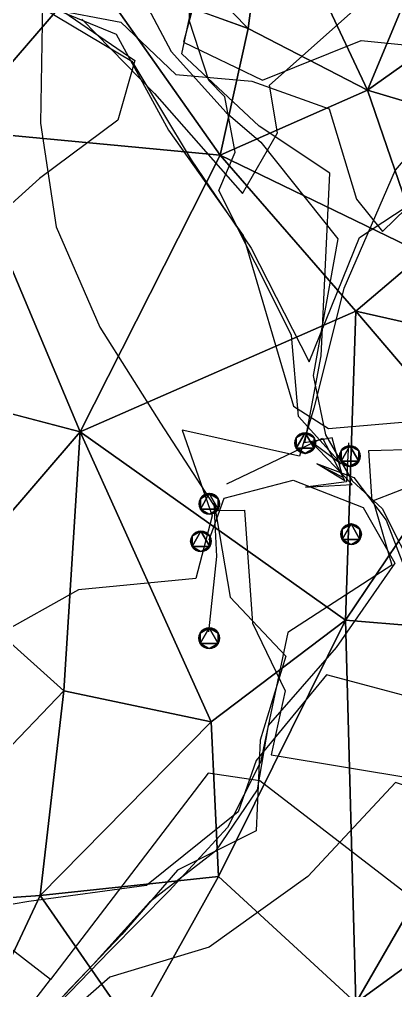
# Model space of a CAD drawing. Header units: metres. Extents: x -1474 to 1301, y -1635 to 1276.
# Drawn here: x -375 to -120, y -989 to -329 of the extents above; entities that cross this region are included whole.
import ezdxf

# ---------------------------------------------------------------- set-up
doc = ezdxf.new("R2010")
doc.units = ezdxf.units.M

msp = doc.modelspace()

# ---------------------------------------------------------------- linework, layer by layer
for p, q in [((-56, -178, -2424), (-139, -377, -2442)), ((-139, -377, -2442), (-56, -178, -2424)), ((-207, -232, -2426), (-220, -335, -2442)), ((-220, -335, -2442), (-207, -232, -2426)), ((-207, -232, -2426), (-139, -377, -2442)), ((-139, -377, -2442), (-207, -232, -2426)), ((-259.73993, -329.93903, -2500), (-260.67603, -260.55542, -2500)), ((12, -269, -2446), (-139, -377, -2442)), ((-139, -377, -2442), (12, -269, -2446)), ((-312.44476, -274.5376, -2500), (-272.24036, -350.70062, -2500)), ((-278, -275, -2448), (-220, -335, -2442)), ((-220, -335, -2442), (-278, -275, -2448)), ((-245.21112, -274.45404, -2500), (-263.85938, -344.2177, -2500)), ((-327, -296, -2428), (-420, -404, -2456)), ((-420, -404, -2456), (-327, -296, -2428)), ((-327, -296, -2428), (-239, -421, -2434)), ((-220, -335, -2442), (-327, -296, -2428)), ((-327, -296, -2428), (-220, -335, -2442)), ((-239, -421, -2434), (-327, -296, -2428)), ((-265.0761, -352.1814, -2500), (-254.28046, -302.33356, -2500)), ((-205.4823, -373.5116, -2500), (-133.46204, -309.2704, -2500)), ((-370.2331, -313.82123, -2500), (-309.47162, -338.87482, -2500)), ((-369.92053, -314.71326, -2500), (-299.0055, -357.20282, -2500)), ((-359.5846, -317.79114, -2500), (-360.81354, -399.28107, -2500)), ((-354.1034, -321.76062, -2500), (-306.4002, -330.65405, -2500)), ((-349.3485, -320.83453, -2500), (-296.95758, -356.85925, -2500)), ((-332.9253, -328.7248, -2500), (-283.53314, -379.22705, -2500)), ((-306.4002, -330.65405, -2500), (-269.1499, -366.36255, -2500)), ((-246.625, -370.25696, -2500), (-259.73993, -329.93903, -2500)), ((-220, -335, -2442), (-239, -421, -2434)), ((-239, -421, -2434), (-220, -335, -2442)), ((-220, -335, -2442), (-139, -377, -2442)), ((-139, -377, -2442), (-220, -335, -2442)), ((-309.47162, -338.87482, -2500), (-273.98346, -404.10876, -2500)), ((-263.85938, -344.2177, -2500), (-210.14307, -370.17212, -2500)), ((-210.14307, -370.17212, -2500), (-143.26501, -343.14075, -2500)), ((-143.26501, -343.14075, -2500), (-53.075073, -352.5299, -2500)), ((-272.24036, -350.70062, -2500), (-234.95349, -392.19794, -2500)), ((-212.57947, -401.43835, -2500), (-265.0761, -352.1814, -2500)), ((-296.95758, -356.85925, -2500), (-308.32916, -397.2967, -2500)), ((-299.0055, -357.20282, -2500), (-258.54895, -424.2621, -2500)), ((-269.1499, -366.36255, -2500), (-217.37158, -370.88995, -2500)), ((-235.73529, -381.4817, -2500), (-246.625, -370.25696, -2500)), ((-217.37158, -370.88995, -2500), (-165.0039, -389.60443, -2500)), ((-200.12012, -405.89264, -2500), (-205.4823, -373.5116, -2500)), ((-283.53314, -379.22705, -2500), (-223.69373, -447.16504, -2500)), ((-139, -377, -2442), (-239, -421, -2434)), ((-239, -421, -2434), (-139, -377, -2442)), ((-228.84204, -419.08112, -2500), (-235.73529, -381.4817, -2500)), ((-139, -377, -2442), (-101, -488, -2434)), ((-139, -377, -2442), (-30, -409, -2442)), ((-101, -488, -2434), (-139, -377, -2442)), ((-30, -409, -2442), (-139, -377, -2442)), ((-74.449585, -377.0869, -2500), (-120.12598, -431.3012, -2500)), ((-234.95349, -392.19794, -2500), (-211.45496, -412.29486, -2500)), ((-165.0039, -389.60443, -2500), (-146.48132, -451.0207, -2500)), ((-308.32916, -397.2967, -2500), (-361.52124, -437.0144, -2500)), ((-360.81354, -399.28107, -2500), (-350.28864, -469.69366, -2500)), ((-164.50366, -433.2055, -2500), (-212.57947, -401.43835, -2500)), ((-420, -404, -2456), (-334, -609, -2456)), ((-239, -421, -2434), (-420, -404, -2456)), ((-420, -404, -2456), (-239, -421, -2434)), ((-334, -609, -2456), (-420, -404, -2456)), ((-273.98346, -404.10876, -2500), (-223.37073, -475.73663, -2500)), ((-223.69373, -447.16504, -2500), (-200.12012, -405.89264, -2500)), ((-211.45496, -412.29486, -2500), (-159.12512, -477.97144, -2500)), ((-354, -981, -2500), (-1080, -422, -2500)), ((-239, -421, -2434), (-334, -609, -2456)), ((-334, -609, -2456), (-239, -421, -2434)), ((-239.83289, -445.10675, -2500), (-228.84204, -419.08112, -2500)), ((-239, -421, -2434), (-147, -527, -2416)), ((-239, -421, -2434), (-101, -488, -2434)), ((-147, -527, -2416), (-239, -421, -2434)), ((-101, -488, -2434), (-239, -421, -2434)), ((-354, -981, -2500), (-1078, -424, -2500)), ((-258.54895, -424.2621, -2500), (-217.8523, -484.1692, -2500)), ((-170.42773, -557.40497, -2500), (-164.50366, -433.2055, -2500)), ((-120.12598, -431.3012, -2500), (-155.094, -511.6162, -2500)), ((-128.84436, -472.8402, -2500), (-85.58411, -430.69757, -2500)), ((-361.52124, -437.0144, -2500), (-440.36023, -507.8051, -2500)), ((-190.5354, -543.3256, -2500), (-239.83289, -445.10675, -2500)), ((-144.3003, -476.92328, -2500), (-93.75366, -443.60272, -2500)), ((-146.48132, -451.0207, -2500), (-128.84436, -472.8402, -2500)), ((-350.28864, -469.69366, -2500), (-320.60742, -537.97894, -2500)), ((-223.37073, -475.73663, -2500), (-189.26868, -591.58386, -2500)), ((-178.47156, -561.3781, -2500), (-144.3003, -476.92328, -2500)), ((-159.12512, -477.97144, -2500), (-175.87732, -570.7459, -2500)), ((-217.8523, -484.1692, -2500), (-178.47156, -561.3781, -2500)), ((-101, -488, -2434), (-147, -527, -2416)), ((-147, -527, -2416), (-101, -488, -2434)), ((-155.094, -511.6162, -2500), (-175.46631, -592.87384, -2500)), ((-147, -527, -2416), (-334, -609, -2456)), ((-334, -609, -2456), (-147, -527, -2416)), ((-147, -527, -2416), (-154, -737, -2434)), ((-154, -737, -2434), (-147, -527, -2416)), ((-147, -527, -2416), (-72, -615, -2422)), ((-67, -545, -2418), (-147, -527, -2416)), ((-147, -527, -2416), (-67, -545, -2418)), ((-72, -615, -2422), (-147, -527, -2416)), ((-320.60742, -537.97894, -2500), (-279.53088, -603.09235, -2500)), ((-185.8269, -598.57947, -2500), (-190.5354, -543.3256, -2500)), ((-181.54004, -616.5798, -2500), (-170.42773, -557.40497, -2500)), ((-472, -573, -2460), (-334, -609, -2456)), ((-334, -609, -2456), (-472, -573, -2460)), ((-175.87732, -570.7459, -2500), (-167.56982, -611.1558, -2500)), ((-189.26868, -591.58386, -2500), (-165.47021, -606.85767, -2500)), ((-175.46631, -592.87384, -2500), (-185.21252, -625.52814, -2500)), ((-156.78784, -630.8254, -2500), (-185.8269, -598.57947, -2500)), ((-279.53088, -603.09235, -2500), (-240.9126, -662.5739, -2500)), ((-165.47021, -606.85767, -2500), (-99.93494, -601.101, -2500)), ((-334, -609, -2456), (-424, -714, -2452)), ((-424, -714, -2452), (-334, -609, -2456)), ((-334, -609, -2456), (-345, -785, -2460)), ((-345, -785, -2460), (-334, -609, -2456)), ((-334, -609, -2456), (-245, -806, -2458)), ((-334, -609, -2456), (-154, -737, -2434)), ((-245, -806, -2458), (-334, -609, -2456)), ((-154, -737, -2434), (-334, -609, -2456)), ((-185.21252, -625.52814, -2500), (-264.68872, -607.83026, -2500)), ((-264.68872, -607.83026, -2500), (-244.49738, -666.0762, -2500)), ((-234.39569, -644.4464, -2500), (-169.62878, -613.3505, -2500)), ((-187.3772, -613.13306, -2500), (-188.07654, -614.82135, -2500)), ((-186.26477, -611.6833, -2500), (-187.3772, -613.13306, -2500)), ((-184.81506, -610.57086, -2500), (-186.26477, -611.6833, -2500)), ((-183.12683, -609.8716, -2500), (-184.81506, -610.57086, -2500)), ((-181.31506, -609.63306, -2500), (-183.12683, -609.8716, -2500)), ((-162.91052, -613.1544, -2500), (-181.54004, -616.5798, -2500)), ((-179.5033, -609.8716, -2500), (-181.31506, -609.63306, -2500)), ((-177.81506, -610.57086, -2500), (-179.5033, -609.8716, -2500)), ((-176.36536, -611.6833, -2500), (-177.81506, -610.57086, -2500)), ((-175.25293, -613.13306, -2500), (-176.36536, -611.6833, -2500)), ((-174.55359, -614.82135, -2500), (-175.25293, -613.13306, -2500)), ((-169.62878, -613.3505, -2500), (-154.40979, -642.3825, -2500)), ((-167.56982, -611.1558, -2500), (-149.31958, -642.352, -2500)), ((-155.73694, -639.91296, -2500), (-162.91052, -613.1544, -2500)), ((-188.07654, -614.82135, -2500), (-188.31506, -616.63306, -2500)), ((-188.31506, -616.63306, -2500), (-188.07654, -618.44476, -2500)), ((-188.07654, -618.44476, -2500), (-187.3772, -620.13306, -2500)), ((-187.3772, -620.13306, -2500), (-186.26477, -621.5828, -2500)), ((-149.4679, -644.80493, -2500), (-178.03113, -614.8934, -2500)), ((-178.03113, -614.8934, -2500), (-156.78784, -630.8254, -2500)), ((-176.36536, -621.5828, -2500), (-175.25293, -620.13306, -2500)), ((-175.25293, -620.13306, -2500), (-174.55359, -618.44476, -2500)), ((-174.31506, -616.63306, -2500), (-174.55359, -614.82135, -2500)), ((-174.55359, -618.44476, -2500), (-174.31506, -616.63306, -2500)), ((-154.39465, -619.4394, -2500), (-155.84436, -620.5518, -2500)), ((-152.70642, -618.7401, -2500), (-154.39465, -619.4394, -2500)), ((-72, -615, -2422), (-154, -737, -2434)), ((-154, -737, -2434), (-72, -615, -2422)), ((-151.86902, -616.49976, -2500), (-153.2185, -642.9724, -2500)), ((-150.89465, -618.5016, -2500), (-152.70642, -618.7401, -2500)), ((-149.08289, -618.7401, -2500), (-150.89465, -618.5016, -2500)), ((-147.39465, -619.4394, -2500), (-149.08289, -618.7401, -2500)), ((-145.94495, -620.5518, -2500), (-147.39465, -619.4394, -2500)), ((-138.10474, -621.6098, -2500), (-44.585205, -619.1035, -2500)), ((-186.26477, -621.5828, -2500), (-184.81506, -622.69525, -2500)), ((-184.81506, -622.69525, -2500), (-183.12683, -623.39453, -2500)), ((-183.12683, -623.39453, -2500), (-181.31506, -623.63306, -2500)), ((-181.31506, -623.63306, -2500), (-179.5033, -623.39453, -2500)), ((-179.5033, -623.39453, -2500), (-177.81506, -622.69525, -2500)), ((-177.81506, -622.69525, -2500), (-176.36536, -621.5828, -2500)), ((-157.65613, -623.6899, -2500), (-157.89465, -625.5016, -2500)), ((-157.89465, -625.5016, -2500), (-157.65613, -627.3133, -2500)), ((-156.95679, -622.0016, -2500), (-157.65613, -623.6899, -2500)), ((-155.84436, -620.5518, -2500), (-156.95679, -622.0016, -2500)), ((-144.83252, -622.0016, -2500), (-145.94495, -620.5518, -2500)), ((-144.13318, -623.6899, -2500), (-144.83252, -622.0016, -2500)), ((-143.89465, -625.5016, -2500), (-144.13318, -623.6899, -2500)), ((-144.13318, -627.3133, -2500), (-143.89465, -625.5016, -2500)), ((-135.7157, -656.58905, -2500), (-138.10474, -621.6098, -2500)), ((-52.968994, -623.90497, -2500), (-135.22888, -655.7836, -2500)), ((-173.52576, -630.5203, -2500), (-148.30737, -640.0462, -2500)), ((-154.40979, -642.3825, -2500), (-173.00366, -631.0353, -2500)), ((-173.00366, -631.0353, -2500), (-155.73694, -639.91296, -2500)), ((-157.65613, -627.3133, -2500), (-156.95679, -629.0016, -2500)), ((-156.95679, -629.0016, -2500), (-155.84436, -630.45135, -2500)), ((-155.84436, -630.45135, -2500), (-154.39465, -631.5638, -2500)), ((-154.39465, -631.5638, -2500), (-152.70642, -632.26306, -2500)), ((-152.70642, -632.26306, -2500), (-150.89465, -632.5016, -2500)), ((-150.89465, -632.5016, -2500), (-149.08289, -632.26306, -2500)), ((-149.08289, -632.26306, -2500), (-147.39465, -631.5638, -2500)), ((-147.39465, -631.5638, -2500), (-145.94495, -630.45135, -2500)), ((-145.94495, -630.45135, -2500), (-144.83252, -629.0016, -2500)), ((-144.83252, -629.0016, -2500), (-144.13318, -627.3133, -2500)), ((-236.3501, -654.10266, -2500), (-189.42017, -641.9394, -2500)), ((-189.42017, -641.9394, -2500), (-141.82837, -660.5112, -2500)), ((-153.2185, -642.9724, -2500), (-181.14209, -646.5126, -2500)), ((-181.14209, -646.5126, -2500), (-149.4679, -644.80493, -2500)), ((-149.31958, -642.352, -2500), (-129.08875, -661.17786, -2500)), ((-148.30737, -640.0462, -2500), (-126.416504, -668.9677, -2500)), ((-251.25812, -653.0221, -2500), (-252.37054, -654.47186, -2500)), ((-249.80835, -651.90967, -2500), (-251.25812, -653.0221, -2500)), ((-248.12006, -651.2104, -2500), (-249.80835, -651.90967, -2500)), ((-246.30835, -650.97186, -2500), (-248.12006, -651.2104, -2500)), ((-244.49664, -651.2104, -2500), (-246.30835, -650.97186, -2500)), ((-242.80835, -651.90967, -2500), (-244.49664, -651.2104, -2500)), ((-241.35858, -653.0221, -2500), (-242.80835, -651.90967, -2500)), ((-240.24615, -654.47186, -2500), (-241.35858, -653.0221, -2500)), ((-253.06982, -656.16016, -2500), (-253.30835, -657.97186, -2500)), ((-253.30835, -657.97186, -2500), (-253.06982, -659.78357, -2500)), ((-252.37054, -654.47186, -2500), (-253.06982, -656.16016, -2500)), ((-246.47119, -682.4075, -2500), (-236.3501, -654.10266, -2500)), ((-241.22974, -693.81964, -2500), (-243.1341, -657.44147, -2500)), ((-243.1341, -657.44147, -2500), (-232.07379, -721.3709, -2500)), ((-239.54688, -656.16016, -2500), (-240.24615, -654.47186, -2500)), ((-239.30835, -657.97186, -2500), (-239.54688, -656.16016, -2500)), ((-239.54688, -659.78357, -2500), (-239.30835, -657.97186, -2500)), ((-135.22888, -655.7836, -2500), (-122.50745, -699.4872, -2500)), ((-244.49738, -666.0762, -2500), (-255.51685, -708.769, -2500)), ((-253.06982, -659.78357, -2500), (-252.37054, -661.47186, -2500)), ((-252.37054, -661.47186, -2500), (-251.25812, -662.92163, -2500)), ((-251.25812, -662.92163, -2500), (-249.80835, -664.03406, -2500)), ((-249.80835, -664.03406, -2500), (-248.12006, -664.73334, -2500)), ((-248.12006, -664.73334, -2500), (-246.30835, -664.97186, -2500)), ((-246.30835, -664.97186, -2500), (-244.49664, -664.73334, -2500)), ((-244.49664, -664.73334, -2500), (-242.80835, -664.03406, -2500)), ((-242.80835, -664.03406, -2500), (-241.35858, -662.92163, -2500)), ((-241.35858, -662.92163, -2500), (-240.24615, -661.47186, -2500)), ((-240.9126, -662.5739, -2500), (-222.49268, -662.2957, -2500)), ((-240.24615, -661.47186, -2500), (-239.54688, -659.78357, -2500)), ((-222.49268, -662.2957, -2500), (-216.92603, -738.93915, -2500)), ((-141.82837, -660.5112, -2500), (-120.49878, -698.2722, -2500)), ((-129.08875, -661.17786, -2500), (-101.27905, -716.386, -2500)), ((-153.66602, -672.5631, -2500), (-155.11572, -673.67554, -2500)), ((-151.97778, -671.86383, -2500), (-153.66602, -672.5631, -2500)), ((-150.16602, -671.6253, -2500), (-151.97778, -671.86383, -2500)), ((-148.35425, -671.86383, -2500), (-150.16602, -671.6253, -2500)), ((-146.66602, -672.5631, -2500), (-148.35425, -671.86383, -2500)), ((-145.21631, -673.67554, -2500), (-146.66602, -672.5631, -2500)), ((-126.416504, -668.9677, -2500), (-106.663086, -720.09863, -2500)), ((-256.92938, -678.4493, -2500), (-258.0418, -679.89905, -2500)), ((-255.47961, -677.33685, -2500), (-256.92938, -678.4493, -2500)), ((-253.79132, -676.6376, -2500), (-255.47961, -677.33685, -2500)), ((-251.97961, -676.39905, -2500), (-253.79132, -676.6376, -2500)), ((-250.16791, -676.6376, -2500), (-251.97961, -676.39905, -2500)), ((-248.47961, -677.33685, -2500), (-250.16791, -676.6376, -2500)), ((-247.02985, -678.4493, -2500), (-248.47961, -677.33685, -2500)), ((-245.91742, -679.89905, -2500), (-247.02985, -678.4493, -2500)), ((-156.92749, -676.8136, -2500), (-157.16602, -678.6253, -2500)), ((-157.16602, -678.6253, -2500), (-156.92749, -680.437, -2500)), ((-156.22815, -675.1253, -2500), (-156.92749, -676.8136, -2500)), ((-155.11572, -673.67554, -2500), (-156.22815, -675.1253, -2500)), ((-144.10388, -675.1253, -2500), (-145.21631, -673.67554, -2500)), ((-143.40454, -676.8136, -2500), (-144.10388, -675.1253, -2500)), ((-143.16602, -678.6253, -2500), (-143.40454, -676.8136, -2500)), ((-143.40454, -680.437, -2500), (-143.16602, -678.6253, -2500)), ((-258.7411, -681.58734, -2500), (-258.9796, -683.39905, -2500)), ((-258.9796, -683.39905, -2500), (-258.7411, -685.21075, -2500)), ((-258.0418, -679.89905, -2500), (-258.7411, -681.58734, -2500)), ((-258.7411, -685.21075, -2500), (-258.0418, -686.89905, -2500)), ((-245.21814, -681.58734, -2500), (-245.91742, -679.89905, -2500)), ((-245.91742, -686.89905, -2500), (-245.21814, -685.21075, -2500)), ((-244.97961, -683.39905, -2500), (-245.21814, -681.58734, -2500)), ((-245.21814, -685.21075, -2500), (-244.97961, -683.39905, -2500)), ((-156.92749, -680.437, -2500), (-156.22815, -682.1253, -2500)), ((-156.22815, -682.1253, -2500), (-155.11572, -683.5751, -2500)), ((-155.11572, -683.5751, -2500), (-153.66602, -684.6875, -2500)), ((-153.66602, -684.6875, -2500), (-151.97778, -685.3868, -2500)), ((-151.97778, -685.3868, -2500), (-150.16602, -685.6253, -2500)), ((-150.16602, -685.6253, -2500), (-148.35425, -685.3868, -2500)), ((-148.35425, -685.3868, -2500), (-146.66602, -684.6875, -2500)), ((-146.66602, -684.6875, -2500), (-145.21631, -683.5751, -2500)), ((-145.21631, -683.5751, -2500), (-144.10388, -682.1253, -2500)), ((-144.10388, -682.1253, -2500), (-143.40454, -680.437, -2500)), ((-258.0418, -686.89905, -2500), (-256.92938, -688.3488, -2500)), ((-256.92938, -688.3488, -2500), (-255.47961, -689.46124, -2500)), ((-255.47961, -689.46124, -2500), (-253.79132, -690.1605, -2500)), ((-253.79132, -690.1605, -2500), (-251.97961, -690.39905, -2500)), ((-251.97961, -690.39905, -2500), (-250.16791, -690.1605, -2500)), ((-250.16791, -690.1605, -2500), (-248.47961, -689.46124, -2500)), ((-248.47961, -689.46124, -2500), (-247.02985, -688.3488, -2500)), ((-247.02985, -688.3488, -2500), (-245.91742, -686.89905, -2500)), ((-246.57666, -744.8767, -2500), (-241.22974, -693.81964, -2500)), ((-120.49878, -698.2722, -2500), (-160.32092, -755.5071, -2500)), ((-122.50745, -699.4872, -2500), (-193.07227, -745.3066, -2500)), ((-255.51685, -708.769, -2500), (-335.0993, -716.285, -2500)), ((-424, -714, -2452), (-345, -785, -2460)), ((-345, -785, -2460), (-424, -714, -2452)), ((-335.0993, -716.285, -2500), (-395.93085, -750.33435, -2500)), ((-232.07379, -721.3709, -2500), (-194.34314, -761.50757, -2500)), ((-154, -737, -2434), (-245, -806, -2458)), ((-245, -806, -2458), (-154, -737, -2434)), ((-154, -737, -2434), (-240, -911, -2458)), ((-240, -911, -2458), (-154, -737, -2434)), ((-4, -749, -2420), (-154, -737, -2434)), ((-154, -737, -2434), (-147, -997, -2452)), ((-154, -737, -2434), (-4, -749, -2420)), ((-147, -997, -2452), (-154, -737, -2434)), ((-251.32397, -744.2794, -2500), (-252.4364, -745.7292, -2500)), ((-249.8742, -743.167, -2500), (-251.32397, -744.2794, -2500)), ((-248.18591, -742.4677, -2500), (-249.8742, -743.167, -2500)), ((-246.3742, -742.2292, -2500), (-248.18591, -742.4677, -2500)), ((-244.5625, -742.4677, -2500), (-246.3742, -742.2292, -2500)), ((-242.8742, -743.167, -2500), (-244.5625, -742.4677, -2500)), ((-241.42444, -744.2794, -2500), (-242.8742, -743.167, -2500)), ((-240.31201, -745.7292, -2500), (-241.42444, -744.2794, -2500)), ((-216.92603, -738.93915, -2500), (-194.85559, -784.90173, -2500)), ((-193.07227, -745.3066, -2500), (-211.56604, -833.4101, -2500)), ((-253.13568, -747.4175, -2500), (-253.3742, -749.2292, -2500)), ((-253.3742, -749.2292, -2500), (-253.13568, -751.0409, -2500)), ((-252.4364, -745.7292, -2500), (-253.13568, -747.4175, -2500)), ((-253.13568, -751.0409, -2500), (-252.4364, -752.7292, -2500)), ((-239.61273, -747.4175, -2500), (-240.31201, -745.7292, -2500)), ((-240.31201, -752.7292, -2500), (-239.61273, -751.0409, -2500)), ((-239.3742, -749.2292, -2500), (-239.61273, -747.4175, -2500)), ((-239.61273, -751.0409, -2500), (-239.3742, -749.2292, -2500)), ((-4, -749, -2420), (-147, -997, -2452)), ((-147, -997, -2452), (-4, -749, -2420)), ((-252.4364, -752.7292, -2500), (-251.32397, -754.17896, -2500)), ((-251.32397, -754.17896, -2500), (-249.8742, -755.2914, -2500)), ((-249.8742, -755.2914, -2500), (-248.18591, -755.99066, -2500)), ((-248.18591, -755.99066, -2500), (-246.3742, -756.2292, -2500)), ((-246.3742, -756.2292, -2500), (-244.5625, -755.99066, -2500)), ((-244.5625, -755.99066, -2500), (-242.8742, -755.2914, -2500)), ((-242.8742, -755.2914, -2500), (-241.42444, -754.17896, -2500)), ((-241.42444, -754.17896, -2500), (-240.31201, -752.7292, -2500)), ((-160.32092, -755.5071, -2500), (-206.44702, -808.5875, -2500)), ((-194.34314, -761.50757, -2500), (-211.79285, -818.4458, -2500)), ((-166.77393, -774.16785, -2500), (-214.49756, -832.28955, -2500)), ((-72.78992, -799.3441, -2500), (-166.77393, -774.16785, -2500)), ((-345, -785, -2460), (-487, -933, -2458)), ((-487, -933, -2458), (-345, -785, -2460)), ((-345, -785, -2460), (-361, -924, -2442)), ((-361, -924, -2442), (-345, -785, -2460)), ((-345, -785, -2460), (-245, -806, -2458)), ((-245, -806, -2458), (-345, -785, -2460)), ((-194.85559, -784.90173, -2500), (-204.40161, -828.433, -2500)), ((-245, -806, -2458), (-361, -924, -2442)), ((-361, -924, -2442), (-245, -806, -2458)), ((-245, -806, -2458), (-240, -911, -2458)), ((-240, -911, -2458), (-245, -806, -2458)), ((-206.44702, -808.5875, -2500), (-213.78821, -852.2119, -2500)), ((-211.79285, -818.4458, -2500), (-214.47473, -880.1022, -2500)), ((95, -820, -2420), (-147, -997, -2452)), ((-147, -997, -2452), (95, -820, -2420)), ((-204.40161, -828.433, -2500), (-102.049805, -845.3998, -2500)), ((-211.56604, -833.4101, -2500), (-233.92096, -877.7909, -2500)), ((-214.49756, -832.28955, -2500), (-226.70172, -867.0654, -2500)), ((-247, -841, -2500), (-354, -981, -2500)), ((-212, -846, -2500), (-247, -841, -2500)), ((306, -1246, -2500), (-212, -846, -2500)), ((-119.95593, -847.3272, -2500), (-179.36267, -910.98645, -2500)), ((-68.586914, -864.2693, -2500), (-119.95593, -847.3272, -2500)), ((-213.78821, -852.2119, -2500), (-242.17053, -893.92957, -2500)), ((-226.70172, -867.0654, -2500), (-288.93207, -917.16345, -2500)), ((-233.92096, -877.7909, -2500), (-273.45648, -920.8124, -2500)), ((-214.47473, -880.1022, -2500), (-267.98962, -906.81213, -2500)), ((-242.17053, -893.92957, -2500), (-286.93427, -928.4694, -2500)), ((-267.98962, -906.81213, -2500), (-305.65863, -950.3845, -2500)), ((-361, -924, -2442), (-240, -911, -2458)), ((-240, -911, -2458), (-361, -924, -2442)), ((-240, -911, -2458), (-298, -1015, -2442)), ((-298, -1015, -2442), (-240, -911, -2458)), ((-179.36267, -910.98645, -2500), (-246.46997, -959.2105, -2500)), ((-240, -911, -2458), (-147, -997, -2452)), ((-147, -997, -2452), (-240, -911, -2458)), ((-288.93207, -917.16345, -2500), (-368.6895, -928.0536, -2500)), ((-273.45648, -920.8124, -2500), (-313.7849, -961.64984, -2500)), ((-361, -924, -2442), (-487, -933, -2458)), ((-487, -933, -2458), (-361, -924, -2442)), ((-361, -924, -2442), (-450, -1113, -2426)), ((-450, -1113, -2426), (-361, -924, -2442)), ((-368.6895, -928.0536, -2500), (-448.42328, -941.2407, -2500)), ((-361, -924, -2442), (-298, -1015, -2442)), ((-298, -1015, -2442), (-361, -924, -2442)), ((-286.93427, -928.4694, -2500), (-325.19293, -970.9533, -2500)), ((-305.65863, -950.3845, -2500), (-344.6198, -991.3613, -2500)), ((-313.7849, -961.64984, -2500), (-354.71753, -1003.7539, -2500)), ((-246.46997, -959.2105, -2500), (-313.85052, -979.57245, -2500)), ((-325.19293, -970.9533, -2500), (-364.47296, -1012.4945, -2500)), ((-562, -1250, -2500), (-354, -981, -2500)), ((-313.85052, -979.57245, -2500), (-366.48346, -1025.523, -2500))]:
    msp.add_line(p, q)
for points in [[(-188.31506, -616.63306, -2500), (-188.07654, -614.82135, -2500), (-187.3772, -613.13306, -2500), (-187.37709, -613.13293, -2500)], [(-187.3772, -620.13306, -2500), (-188.31506, -616.63306, -2500), (-187.3772, -613.13306, -2500), (-187.37709, -613.13293, -2500)], [(-187.3772, -613.13306, -2500), (-184.81506, -610.57086, -2500), (-181.31506, -609.63306, -2500), (-181.31496, -609.63293, -2500)], [(-187.3772, -620.13306, -2500), (-187.3772, -613.13306, -2500), (-181.31506, -609.63306, -2500), (-181.31496, -609.63293, -2500)], [(-181.31506, -609.63306, -2500), (-175.25293, -620.13306, -2500), (-187.3772, -620.13306, -2500), (-187.37709, -620.13293, -2500)], [(-187.3772, -613.13306, -2500), (-186.26477, -611.6833, -2500), (-184.81506, -610.57086, -2500), (-184.81496, -610.57074, -2500)], [(-184.81506, -610.57086, -2500), (-183.12683, -609.8716, -2500), (-181.31506, -609.63306, -2500), (-181.31496, -609.63293, -2500)], [(-181.31506, -609.63306, -2500), (-179.5033, -609.8716, -2500), (-177.81506, -610.57086, -2500), (-177.81496, -610.57074, -2500)], [(-181.31506, -609.63306, -2500), (-177.81506, -610.57086, -2500), (-175.25293, -613.13306, -2500), (-175.25282, -613.13293, -2500)], [(-181.31506, -609.63306, -2500), (-175.25293, -613.13306, -2500), (-175.25293, -620.13306, -2500), (-175.25282, -620.13293, -2500)], [(-177.81506, -610.57086, -2500), (-176.36536, -611.6833, -2500), (-175.25293, -613.13306, -2500), (-175.25282, -613.13293, -2500)], [(-175.25293, -613.13306, -2500), (-174.55359, -614.82135, -2500), (-174.31506, -616.63306, -2500), (-174.31496, -616.63293, -2500)], [(-175.25293, -613.13306, -2500), (-174.31506, -616.63306, -2500), (-175.25293, -620.13306, -2500), (-175.25282, -620.13293, -2500)], [(-187.3772, -620.13306, -2500), (-188.07654, -618.44476, -2500), (-188.31506, -616.63306, -2500), (-188.31496, -616.63293, -2500)], [(-184.81506, -622.69525, -2500), (-186.26477, -621.5828, -2500), (-187.3772, -620.13306, -2500), (-187.37709, -620.13293, -2500)], [(-181.31506, -623.63306, -2500), (-184.81506, -622.69525, -2500), (-187.3772, -620.13306, -2500), (-187.37709, -620.13293, -2500)], [(-175.25293, -620.13306, -2500), (-181.31506, -623.63306, -2500), (-187.3772, -620.13306, -2500), (-187.37709, -620.13293, -2500)], [(-175.25293, -620.13306, -2500), (-177.81506, -622.69525, -2500), (-181.31506, -623.63306, -2500), (-181.31496, -623.63293, -2500)], [(-175.25293, -620.13306, -2500), (-176.36536, -621.5828, -2500), (-177.81506, -622.69525, -2500), (-177.81496, -622.6951, -2500)], [(-174.31506, -616.63306, -2500), (-174.55359, -618.44476, -2500), (-175.25293, -620.13306, -2500), (-175.25282, -620.13293, -2500)], [(-156.95679, -622.0016, -2500), (-154.39465, -619.4394, -2500), (-150.89465, -618.5016, -2500), (-150.89455, -618.50146, -2500)], [(-156.95679, -629.0016, -2500), (-156.95679, -622.0016, -2500), (-150.89465, -618.5016, -2500), (-150.89455, -618.50146, -2500)], [(-150.89465, -618.5016, -2500), (-144.83252, -629.0016, -2500), (-156.95679, -629.0016, -2500), (-156.95668, -629.00146, -2500)], [(-156.95679, -622.0016, -2500), (-155.84436, -620.5518, -2500), (-154.39465, -619.4394, -2500), (-154.39455, -619.4393, -2500)], [(-154.39465, -619.4394, -2500), (-152.70642, -618.7401, -2500), (-150.89465, -618.5016, -2500), (-150.89455, -618.50146, -2500)], [(-150.89465, -618.5016, -2500), (-149.08289, -618.7401, -2500), (-147.39465, -619.4394, -2500), (-147.39455, -619.4393, -2500)], [(-150.89465, -618.5016, -2500), (-147.39465, -619.4394, -2500), (-144.83252, -622.0016, -2500), (-144.83241, -622.00146, -2500)], [(-150.89465, -618.5016, -2500), (-144.83252, -622.0016, -2500), (-144.83252, -629.0016, -2500), (-144.83241, -629.00146, -2500)], [(-147.39465, -619.4394, -2500), (-145.94495, -620.5518, -2500), (-144.83252, -622.0016, -2500), (-144.83241, -622.00146, -2500)], [(-181.31506, -623.63306, -2500), (-183.12683, -623.39453, -2500), (-184.81506, -622.69525, -2500), (-184.81496, -622.6951, -2500)], [(-177.81506, -622.69525, -2500), (-179.5033, -623.39453, -2500), (-181.31506, -623.63306, -2500), (-181.31496, -623.63293, -2500)], [(-157.89465, -625.5016, -2500), (-157.65613, -623.6899, -2500), (-156.95679, -622.0016, -2500), (-156.95668, -622.00146, -2500)], [(-156.95679, -629.0016, -2500), (-157.89465, -625.5016, -2500), (-156.95679, -622.0016, -2500), (-156.95668, -622.00146, -2500)], [(-156.95679, -629.0016, -2500), (-157.65613, -627.3133, -2500), (-157.89465, -625.5016, -2500), (-157.89455, -625.50146, -2500)], [(-144.83252, -622.0016, -2500), (-144.13318, -623.6899, -2500), (-143.89465, -625.5016, -2500), (-143.89455, -625.50146, -2500)], [(-144.83252, -622.0016, -2500), (-143.89465, -625.5016, -2500), (-144.83252, -629.0016, -2500), (-144.83241, -629.00146, -2500)], [(-143.89465, -625.5016, -2500), (-144.13318, -627.3133, -2500), (-144.83252, -629.0016, -2500), (-144.83241, -629.00146, -2500)], [(-154.39465, -631.5638, -2500), (-155.84436, -630.45135, -2500), (-156.95679, -629.0016, -2500), (-156.95668, -629.00146, -2500)], [(-150.89465, -632.5016, -2500), (-154.39465, -631.5638, -2500), (-156.95679, -629.0016, -2500), (-156.95668, -629.00146, -2500)], [(-144.83252, -629.0016, -2500), (-150.89465, -632.5016, -2500), (-156.95679, -629.0016, -2500), (-156.95668, -629.00146, -2500)], [(-150.89465, -632.5016, -2500), (-152.70642, -632.26306, -2500), (-154.39465, -631.5638, -2500), (-154.39455, -631.56366, -2500)], [(-144.83252, -629.0016, -2500), (-147.39465, -631.5638, -2500), (-150.89465, -632.5016, -2500), (-150.89455, -632.50146, -2500)], [(-147.39465, -631.5638, -2500), (-149.08289, -632.26306, -2500), (-150.89465, -632.5016, -2500), (-150.89455, -632.50146, -2500)], [(-144.83252, -629.0016, -2500), (-145.94495, -630.45135, -2500), (-147.39465, -631.5638, -2500), (-147.39455, -631.56366, -2500)], [(-252.37054, -654.47186, -2500), (-249.80835, -651.90967, -2500), (-246.30835, -650.97186, -2500), (-246.30824, -650.97174, -2500)], [(-252.37054, -661.47186, -2500), (-252.37054, -654.47186, -2500), (-246.30835, -650.97186, -2500), (-246.30824, -650.97174, -2500)], [(-246.30835, -650.97186, -2500), (-240.24615, -661.47186, -2500), (-252.37054, -661.47186, -2500), (-252.37044, -661.47174, -2500)], [(-252.37054, -654.47186, -2500), (-251.25812, -653.0221, -2500), (-249.80835, -651.90967, -2500), (-249.80824, -651.90955, -2500)], [(-249.80835, -651.90967, -2500), (-248.12006, -651.2104, -2500), (-246.30835, -650.97186, -2500), (-246.30824, -650.97174, -2500)], [(-246.30835, -650.97186, -2500), (-244.49664, -651.2104, -2500), (-242.80835, -651.90967, -2500), (-242.80824, -651.90955, -2500)], [(-246.30835, -650.97186, -2500), (-242.80835, -651.90967, -2500), (-240.24615, -654.47186, -2500), (-240.24605, -654.47174, -2500)], [(-246.30835, -650.97186, -2500), (-240.24615, -654.47186, -2500), (-240.24615, -661.47186, -2500), (-240.24605, -661.47174, -2500)], [(-242.80835, -651.90967, -2500), (-241.35858, -653.0221, -2500), (-240.24615, -654.47186, -2500), (-240.24605, -654.47174, -2500)], [(-253.30835, -657.97186, -2500), (-253.06982, -656.16016, -2500), (-252.37054, -654.47186, -2500), (-252.37044, -654.47174, -2500)], [(-252.37054, -661.47186, -2500), (-253.30835, -657.97186, -2500), (-252.37054, -654.47186, -2500), (-252.37044, -654.47174, -2500)], [(-252.37054, -661.47186, -2500), (-253.06982, -659.78357, -2500), (-253.30835, -657.97186, -2500), (-253.30824, -657.97174, -2500)], [(-240.24615, -654.47186, -2500), (-239.54688, -656.16016, -2500), (-239.30835, -657.97186, -2500), (-239.30824, -657.97174, -2500)], [(-240.24615, -654.47186, -2500), (-239.30835, -657.97186, -2500), (-240.24615, -661.47186, -2500), (-240.24605, -661.47174, -2500)], [(-239.30835, -657.97186, -2500), (-239.54688, -659.78357, -2500), (-240.24615, -661.47186, -2500), (-240.24605, -661.47174, -2500)], [(-249.80835, -664.03406, -2500), (-251.25812, -662.92163, -2500), (-252.37054, -661.47186, -2500), (-252.37044, -661.47174, -2500)], [(-246.30835, -664.97186, -2500), (-249.80835, -664.03406, -2500), (-252.37054, -661.47186, -2500), (-252.37044, -661.47174, -2500)], [(-240.24615, -661.47186, -2500), (-246.30835, -664.97186, -2500), (-252.37054, -661.47186, -2500), (-252.37044, -661.47174, -2500)], [(-246.30835, -664.97186, -2500), (-248.12006, -664.73334, -2500), (-249.80835, -664.03406, -2500), (-249.80824, -664.03394, -2500)], [(-240.24615, -661.47186, -2500), (-242.80835, -664.03406, -2500), (-246.30835, -664.97186, -2500), (-246.30824, -664.97174, -2500)], [(-242.80835, -664.03406, -2500), (-244.49664, -664.73334, -2500), (-246.30835, -664.97186, -2500), (-246.30824, -664.97174, -2500)], [(-240.24615, -661.47186, -2500), (-241.35858, -662.92163, -2500), (-242.80835, -664.03406, -2500), (-242.80824, -664.03394, -2500)], [(-156.22815, -675.1253, -2500), (-153.66602, -672.5631, -2500), (-150.16602, -671.6253, -2500), (-150.16591, -671.6252, -2500)], [(-156.22815, -682.1253, -2500), (-156.22815, -675.1253, -2500), (-150.16602, -671.6253, -2500), (-150.16591, -671.6252, -2500)], [(-150.16602, -671.6253, -2500), (-144.10388, -682.1253, -2500), (-156.22815, -682.1253, -2500), (-156.22804, -682.1252, -2500)], [(-156.22815, -675.1253, -2500), (-155.11572, -673.67554, -2500), (-153.66602, -672.5631, -2500), (-153.66591, -672.563, -2500)], [(-153.66602, -672.5631, -2500), (-151.97778, -671.86383, -2500), (-150.16602, -671.6253, -2500), (-150.16591, -671.6252, -2500)], [(-150.16602, -671.6253, -2500), (-148.35425, -671.86383, -2500), (-146.66602, -672.5631, -2500), (-146.66591, -672.563, -2500)], [(-150.16602, -671.6253, -2500), (-146.66602, -672.5631, -2500), (-144.10388, -675.1253, -2500), (-144.10378, -675.1252, -2500)], [(-150.16602, -671.6253, -2500), (-144.10388, -675.1253, -2500), (-144.10388, -682.1253, -2500), (-144.10378, -682.1252, -2500)], [(-146.66602, -672.5631, -2500), (-145.21631, -673.67554, -2500), (-144.10388, -675.1253, -2500), (-144.10378, -675.1252, -2500)], [(-258.0418, -679.89905, -2500), (-255.47961, -677.33685, -2500), (-251.97961, -676.39905, -2500), (-251.9795, -676.3989, -2500)], [(-258.0418, -686.89905, -2500), (-258.0418, -679.89905, -2500), (-251.97961, -676.39905, -2500), (-251.9795, -676.3989, -2500)], [(-251.97961, -676.39905, -2500), (-245.91742, -686.89905, -2500), (-258.0418, -686.89905, -2500), (-258.04172, -686.8989, -2500)], [(-258.0418, -679.89905, -2500), (-256.92938, -678.4493, -2500), (-255.47961, -677.33685, -2500), (-255.4795, -677.33673, -2500)], [(-255.47961, -677.33685, -2500), (-253.79132, -676.6376, -2500), (-251.97961, -676.39905, -2500), (-251.9795, -676.3989, -2500)], [(-251.97961, -676.39905, -2500), (-250.16791, -676.6376, -2500), (-248.47961, -677.33685, -2500), (-248.4795, -677.33673, -2500)], [(-251.97961, -676.39905, -2500), (-248.47961, -677.33685, -2500), (-245.91742, -679.89905, -2500), (-245.91731, -679.8989, -2500)], [(-251.97961, -676.39905, -2500), (-245.91742, -679.89905, -2500), (-245.91742, -686.89905, -2500), (-245.91731, -686.8989, -2500)], [(-248.47961, -677.33685, -2500), (-247.02985, -678.4493, -2500), (-245.91742, -679.89905, -2500), (-245.91731, -679.8989, -2500)], [(-157.16602, -678.6253, -2500), (-156.92749, -676.8136, -2500), (-156.22815, -675.1253, -2500), (-156.22804, -675.1252, -2500)], [(-156.22815, -682.1253, -2500), (-157.16602, -678.6253, -2500), (-156.22815, -675.1253, -2500), (-156.22804, -675.1252, -2500)], [(-156.22815, -682.1253, -2500), (-156.92749, -680.437, -2500), (-157.16602, -678.6253, -2500), (-157.16591, -678.6252, -2500)], [(-144.10388, -675.1253, -2500), (-143.40454, -676.8136, -2500), (-143.16602, -678.6253, -2500), (-143.16591, -678.6252, -2500)], [(-144.10388, -675.1253, -2500), (-143.16602, -678.6253, -2500), (-144.10388, -682.1253, -2500), (-144.10378, -682.1252, -2500)], [(-143.16602, -678.6253, -2500), (-143.40454, -680.437, -2500), (-144.10388, -682.1253, -2500), (-144.10378, -682.1252, -2500)], [(-258.9796, -683.39905, -2500), (-258.7411, -681.58734, -2500), (-258.0418, -679.89905, -2500), (-258.04172, -679.8989, -2500)], [(-258.0418, -686.89905, -2500), (-258.9796, -683.39905, -2500), (-258.0418, -679.89905, -2500), (-258.04172, -679.8989, -2500)], [(-258.0418, -686.89905, -2500), (-258.7411, -685.21075, -2500), (-258.9796, -683.39905, -2500), (-258.97952, -683.3989, -2500)], [(-245.91742, -679.89905, -2500), (-245.21814, -681.58734, -2500), (-244.97961, -683.39905, -2500), (-244.9795, -683.3989, -2500)], [(-245.91742, -679.89905, -2500), (-244.97961, -683.39905, -2500), (-245.91742, -686.89905, -2500), (-245.91731, -686.8989, -2500)], [(-244.97961, -683.39905, -2500), (-245.21814, -685.21075, -2500), (-245.91742, -686.89905, -2500), (-245.91731, -686.8989, -2500)], [(-153.66602, -684.6875, -2500), (-155.11572, -683.5751, -2500), (-156.22815, -682.1253, -2500), (-156.22804, -682.1252, -2500)], [(-150.16602, -685.6253, -2500), (-153.66602, -684.6875, -2500), (-156.22815, -682.1253, -2500), (-156.22804, -682.1252, -2500)], [(-144.10388, -682.1253, -2500), (-150.16602, -685.6253, -2500), (-156.22815, -682.1253, -2500), (-156.22804, -682.1252, -2500)], [(-150.16602, -685.6253, -2500), (-151.97778, -685.3868, -2500), (-153.66602, -684.6875, -2500), (-153.66591, -684.6874, -2500)], [(-144.10388, -682.1253, -2500), (-146.66602, -684.6875, -2500), (-150.16602, -685.6253, -2500), (-150.16591, -685.6252, -2500)], [(-146.66602, -684.6875, -2500), (-148.35425, -685.3868, -2500), (-150.16602, -685.6253, -2500), (-150.16591, -685.6252, -2500)], [(-144.10388, -682.1253, -2500), (-145.21631, -683.5751, -2500), (-146.66602, -684.6875, -2500), (-146.66591, -684.6874, -2500)], [(-255.47961, -689.46124, -2500), (-256.92938, -688.3488, -2500), (-258.0418, -686.89905, -2500), (-258.04172, -686.8989, -2500)], [(-251.97961, -690.39905, -2500), (-255.47961, -689.46124, -2500), (-258.0418, -686.89905, -2500), (-258.04172, -686.8989, -2500)], [(-245.91742, -686.89905, -2500), (-251.97961, -690.39905, -2500), (-258.0418, -686.89905, -2500), (-258.04172, -686.8989, -2500)], [(-251.97961, -690.39905, -2500), (-253.79132, -690.1605, -2500), (-255.47961, -689.46124, -2500), (-255.4795, -689.4611, -2500)], [(-245.91742, -686.89905, -2500), (-248.47961, -689.46124, -2500), (-251.97961, -690.39905, -2500), (-251.9795, -690.3989, -2500)], [(-248.47961, -689.46124, -2500), (-250.16791, -690.1605, -2500), (-251.97961, -690.39905, -2500), (-251.9795, -690.3989, -2500)], [(-245.91742, -686.89905, -2500), (-247.02985, -688.3488, -2500), (-248.47961, -689.46124, -2500), (-248.4795, -689.4611, -2500)], [(-252.4364, -745.7292, -2500), (-249.8742, -743.167, -2500), (-246.3742, -742.2292, -2500), (-246.3741, -742.22906, -2500)], [(-252.4364, -752.7292, -2500), (-252.4364, -745.7292, -2500), (-246.3742, -742.2292, -2500), (-246.3741, -742.22906, -2500)], [(-246.3742, -742.2292, -2500), (-240.31201, -752.7292, -2500), (-252.4364, -752.7292, -2500), (-252.4363, -752.72906, -2500)], [(-252.4364, -745.7292, -2500), (-251.32397, -744.2794, -2500), (-249.8742, -743.167, -2500), (-249.8741, -743.1669, -2500)], [(-249.8742, -743.167, -2500), (-248.18591, -742.4677, -2500), (-246.3742, -742.2292, -2500), (-246.3741, -742.22906, -2500)], [(-246.3742, -742.2292, -2500), (-244.5625, -742.4677, -2500), (-242.8742, -743.167, -2500), (-242.8741, -743.1669, -2500)], [(-246.3742, -742.2292, -2500), (-242.8742, -743.167, -2500), (-240.31201, -745.7292, -2500), (-240.3119, -745.72906, -2500)], [(-246.3742, -742.2292, -2500), (-240.31201, -745.7292, -2500), (-240.31201, -752.7292, -2500), (-240.3119, -752.72906, -2500)], [(-242.8742, -743.167, -2500), (-241.42444, -744.2794, -2500), (-240.31201, -745.7292, -2500), (-240.3119, -745.72906, -2500)], [(-253.3742, -749.2292, -2500), (-253.13568, -747.4175, -2500), (-252.4364, -745.7292, -2500), (-252.4363, -745.72906, -2500)], [(-252.4364, -752.7292, -2500), (-253.3742, -749.2292, -2500), (-252.4364, -745.7292, -2500), (-252.4363, -745.72906, -2500)], [(-252.4364, -752.7292, -2500), (-253.13568, -751.0409, -2500), (-253.3742, -749.2292, -2500), (-253.3741, -749.22906, -2500)], [(-240.31201, -745.7292, -2500), (-239.61273, -747.4175, -2500), (-239.3742, -749.2292, -2500), (-239.3741, -749.22906, -2500)], [(-240.31201, -745.7292, -2500), (-239.3742, -749.2292, -2500), (-240.31201, -752.7292, -2500), (-240.3119, -752.72906, -2500)], [(-239.3742, -749.2292, -2500), (-239.61273, -751.0409, -2500), (-240.31201, -752.7292, -2500), (-240.3119, -752.72906, -2500)], [(-249.8742, -755.2914, -2500), (-251.32397, -754.17896, -2500), (-252.4364, -752.7292, -2500), (-252.4363, -752.72906, -2500)], [(-246.3742, -756.2292, -2500), (-249.8742, -755.2914, -2500), (-252.4364, -752.7292, -2500), (-252.4363, -752.72906, -2500)], [(-240.31201, -752.7292, -2500), (-246.3742, -756.2292, -2500), (-252.4364, -752.7292, -2500), (-252.4363, -752.72906, -2500)], [(-246.3742, -756.2292, -2500), (-248.18591, -755.99066, -2500), (-249.8742, -755.2914, -2500), (-249.8741, -755.29126, -2500)], [(-240.31201, -752.7292, -2500), (-242.8742, -755.2914, -2500), (-246.3742, -756.2292, -2500), (-246.3741, -756.22906, -2500)], [(-242.8742, -755.2914, -2500), (-244.5625, -755.99066, -2500), (-246.3742, -756.2292, -2500), (-246.3741, -756.22906, -2500)], [(-240.31201, -752.7292, -2500), (-241.42444, -754.17896, -2500), (-242.8742, -755.2914, -2500), (-242.8741, -755.29126, -2500)]]:
    msp.add_3dface(points)

doc.saveas('drawing.dxf')
